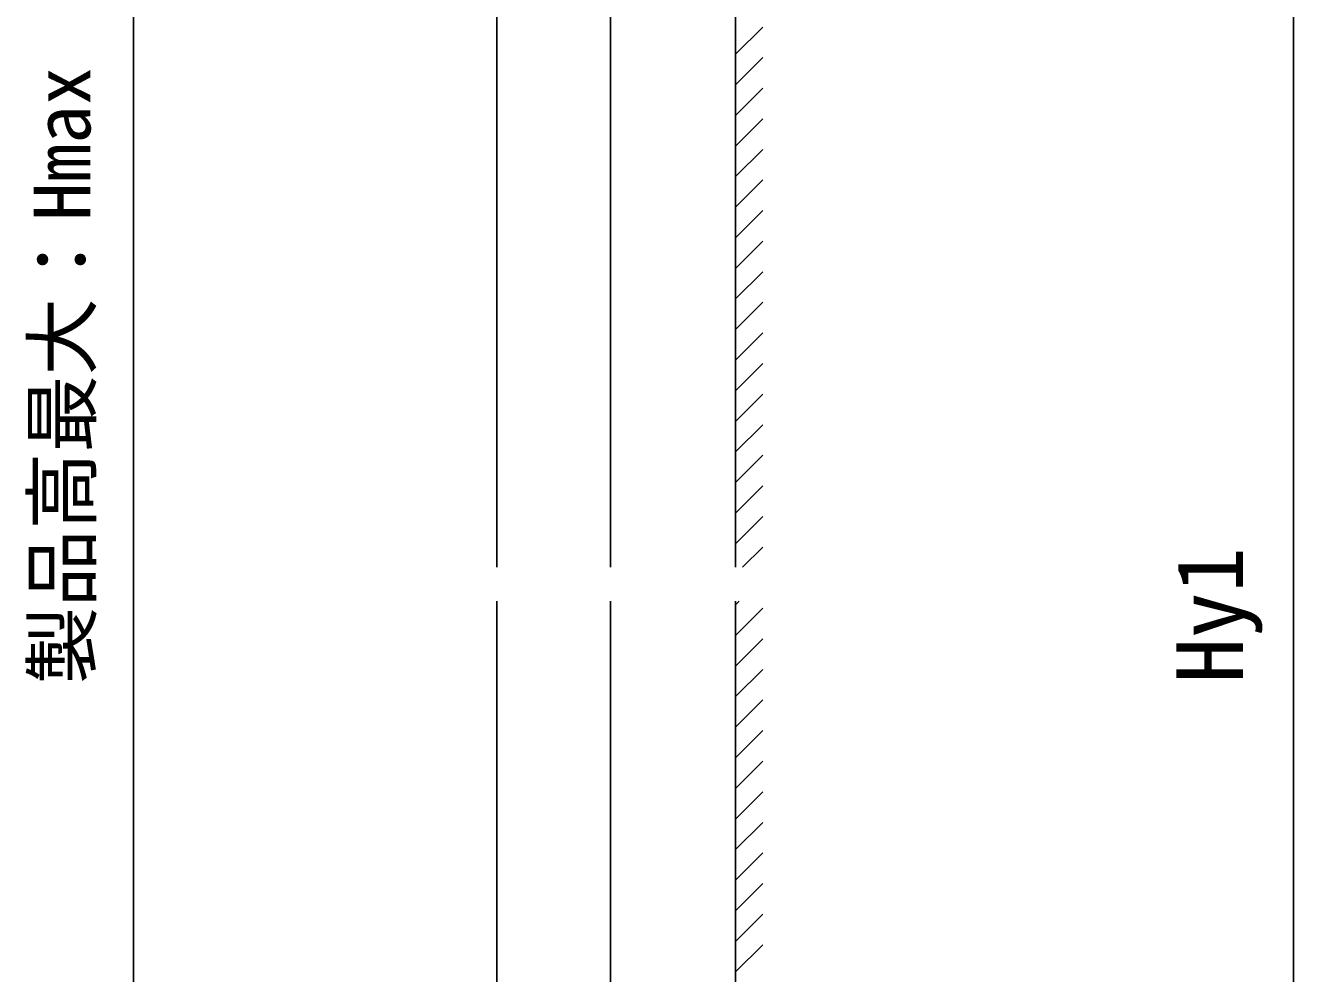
# Model space of a CAD drawing. Units: millimetres, scale not verified. Extents: x -1750 to 1750, y -2608 to 2592.
# Drawn here: x -837 to -278, y -1780 to -1362 of the extents above; entities that cross this region are included whole.
import ezdxf
from ezdxf.enums import TextEntityAlignment as Align

# ---------------------------------------------------------------- set-up
doc = ezdxf.new("R2010")
doc.units = ezdxf.units.MM
doc.header["$LTSCALE"] = 14
for name, color, linetype in [('0-3_YKK_12', 2, 'Continuous'), ('0-5_YKK_D', 6, 'Continuous'), ('0-7_YSS_K', 3, 'Continuous')]:
    doc.layers.add(name, color=color, linetype=linetype)
doc.styles.add('ＭＳ ゴシック', font='')
doc.styles.get('ＭＳ ゴシック').set_extended_font_data('MS Gothic')

msp = doc.modelspace()

# ---------------------------------------------------------------- linework, layer by layer
at = {"layer": '0-3_YKK_12'}
for points in [[(-629.2, -1601), (-629.2, -808.5), (-579.2, -808.5), (-579.2, -1601)], [(-579.2, -1616), (-579.2, -2108.5), (-629.2, -2108.5), (-629.2, -1616)]]:
    msp.add_lwpolyline(points, dxfattribs=at)
at = {"layer": '0-5_YKK_D'}
for p, q in [((-789.2, -843.5), (-789.2, -2073.5)), ((-278.4, -1183.5), (-278.4, -2033.5))]:
    msp.add_line(p, q, dxfattribs=at)
at = {"layer": '0-7_YSS_K'}
for p, q in [((-524.2, -778.5), (-524.2, -1601)), ((-524.2, -1375.17), (-512.2, -1363.17)), ((-524.2, -1388.64), (-512.2, -1376.64)), ((-524.2, -1402.11), (-512.2, -1390.11)), ((-524.2, -1415.58), (-512.2, -1403.58)), ((-524.2, -1429.05), (-512.2, -1417.05)), ((-524.2, -1442.52), (-512.2, -1430.52)), ((-524.2, -1455.99), (-512.2, -1443.99)), ((-524.2, -1469.46), (-512.2, -1457.46)), ((-524.2, -1482.93), (-512.2, -1470.93)), ((-524.2, -1496.4), (-512.2, -1484.4)), ((-524.2, -1509.87), (-512.2, -1497.87)), ((-524.2, -1523.34), (-512.2, -1511.34)), ((-524.2, -1536.81), (-512.2, -1524.81)), ((-524.2, -1550.28), (-512.2, -1538.28)), ((-524.2, -1563.75), (-512.2, -1551.75)), ((-524.2, -1577.22), (-512.2, -1565.22)), ((-524.2, -1590.69), (-512.2, -1578.69)), ((-521.04, -1601), (-512.2, -1592.16)), ((-524.2, -1616), (-524.2, -2138.5)), ((-524.2, -1617.63), (-522.57, -1616)), ((-524.2, -1631.1), (-512.2, -1619.1)), ((-524.2, -1644.57), (-512.2, -1632.57)), ((-524.2, -1658.04), (-512.2, -1646.04)), ((-524.2, -1671.51), (-512.2, -1659.51)), ((-524.2, -1684.99), (-512.2, -1672.99)), ((-524.2, -1698.46), (-512.2, -1686.46)), ((-524.2, -1711.93), (-512.2, -1699.93)), ((-524.2, -1725.4), (-512.2, -1713.4)), ((-524.2, -1738.87), (-512.2, -1726.87)), ((-524.2, -1752.34), (-512.2, -1740.34)), ((-524.2, -1765.81), (-512.2, -1753.81)), ((-524.2, -1779.28), (-512.2, -1767.28))]:
    msp.add_line(p, q, dxfattribs=at)

# ---------------------------------------------------------------- texts
at = {"layer": '0-5_YKK_D', "style": 'ＭＳ ゴシック'}
for s, height, p in [('製品高最大：Hmax', 24.93, (-800.8, -1652.55)), ('Hy1', 29.33, (-291.9, -1652.14))]:
    msp.add_text(s, height=height, rotation=90, dxfattribs=at).set_placement(p, align=Align.BOTTOM_LEFT)

doc.saveas('drawing.dxf')
